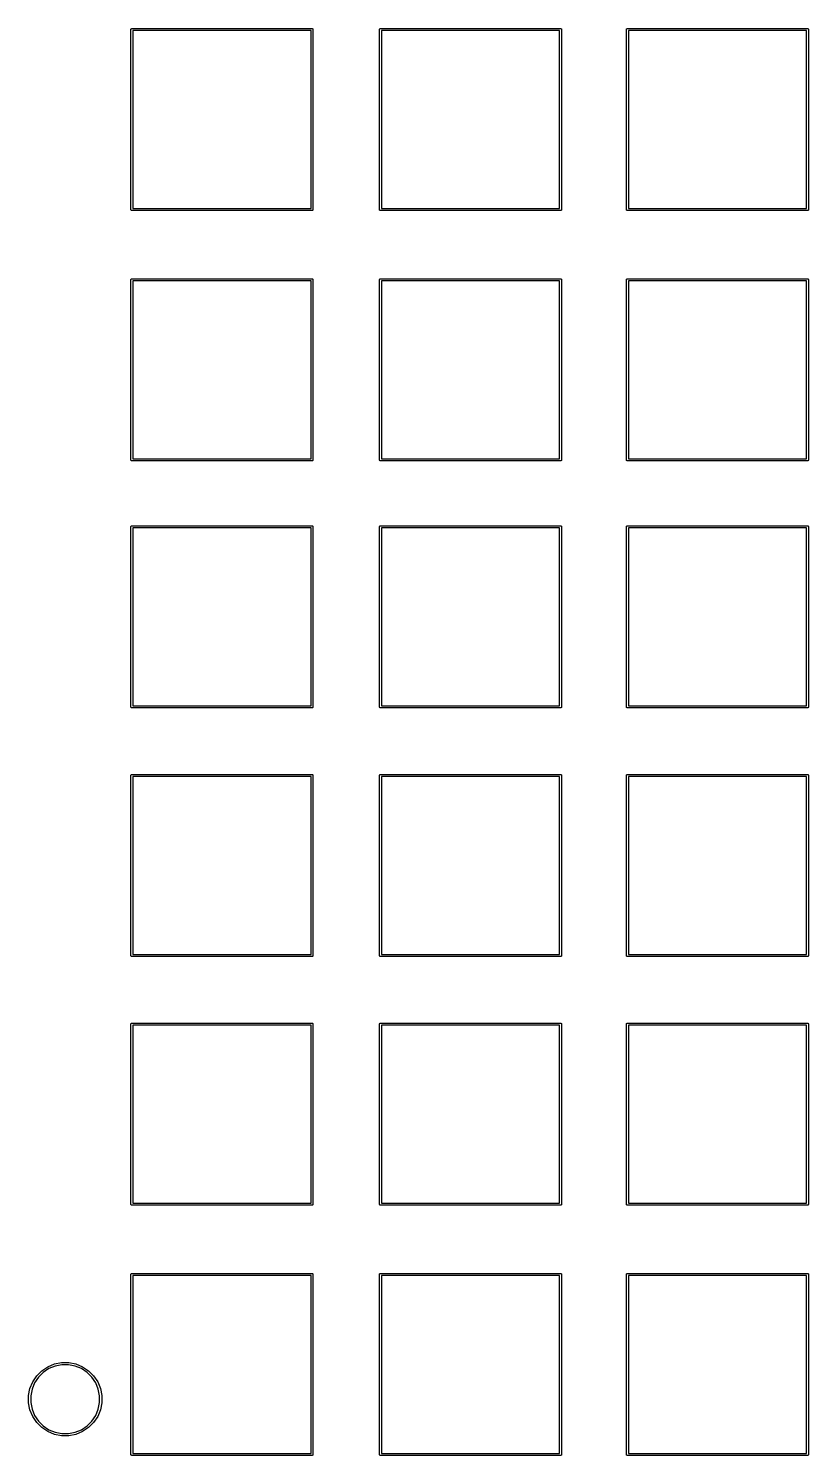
# Model space of a CAD drawing. Extents: x 1.3 to 14.8, y -4.8 to -0.5.
# Drawn here: x 12.454 to 14.808, y -4.765 to -0.46 of the extents above; entities that cross this region are included whole.
import ezdxf

# ---------------------------------------------------------------- set-up
doc = ezdxf.new("R2010")
doc.units = 0
doc.header["$MEASUREMENT"] = 0
doc.layers.add('BLACK', color=7, linetype='CONTINUOUS')

msp = doc.modelspace()

# ---------------------------------------------------------------- linework, layer by layer
at = {"layer": 'BLACK', "linetype": 'CONTINUOUS'}
for p, q in [((12.7634, -0.462768), (12.7636, -0.462211)), ((12.7634, -0.463346), (12.7634, -0.462768)), ((12.7634, -0.463492), (12.7634, -0.463346)), ((12.7634, -1.00651), (12.7634, -0.463492)), ((12.7636, -0.462211), (12.7639, -0.461698)), ((12.7639, -0.461698), (12.7642, -0.461248)), ((12.7642, -0.461248), (12.7647, -0.460879)), ((12.7647, -0.460879), (12.7652, -0.460605)), ((12.7652, -0.460605), (12.7658, -0.460436)), ((12.7658, -0.460436), (12.7662, -0.460394)), ((12.7662, -0.460394), (12.7663, -0.460379)), ((12.7663, -0.460379), (12.7665, -0.460394)), ((12.7665, -0.460394), (13.3095, -0.460394)), ((12.7693, -0.466299), (12.7693, -1.0037)), ((13.3067, -0.466299), (12.7693, -0.466299)), ((13.3067, -1.0037), (13.3067, -0.466299)), ((13.3095, -0.460394), (13.3096, -0.460379)), ((13.3096, -0.460379), (13.3098, -0.460394)), ((13.3098, -0.460394), (13.3102, -0.460436)), ((13.3102, -0.460436), (13.3108, -0.460605)), ((13.3108, -0.460605), (13.3113, -0.460879)), ((13.3113, -0.460879), (13.3117, -0.461248)), ((13.3117, -0.461248), (13.3121, -0.461698)), ((13.3121, -0.461698), (13.3124, -0.462211)), ((13.3124, -0.462211), (13.3126, -0.462768)), ((13.3126, -0.462768), (13.3126, -0.463346)), ((13.3126, -0.463346), (13.3126, -0.463491)), ((13.3126, -0.463491), (13.3126, -1.00651)), ((13.5134, -0.462768), (13.5136, -0.462211)), ((13.5134, -0.463346), (13.5134, -0.462768)), ((13.5134, -0.463492), (13.5134, -0.463346)), ((13.5134, -1.00651), (13.5134, -0.463492)), ((13.5136, -0.462211), (13.5139, -0.461698)), ((13.5139, -0.461698), (13.5142, -0.461248)), ((13.5142, -0.461248), (13.5147, -0.460879)), ((13.5147, -0.460879), (13.5152, -0.460605)), ((13.5152, -0.460605), (13.5158, -0.460436)), ((13.5158, -0.460436), (13.5162, -0.460394)), ((13.5162, -0.460394), (13.5163, -0.460379)), ((13.5163, -0.460379), (13.5165, -0.460394)), ((13.5165, -0.460394), (14.0595, -0.460394)), ((13.5193, -0.466299), (13.5193, -1.0037)), ((14.0567, -0.466299), (13.5193, -0.466299)), ((14.0567, -1.0037), (14.0567, -0.466299)), ((14.0595, -0.460394), (14.0596, -0.460379)), ((14.0596, -0.460379), (14.0598, -0.460394)), ((14.0598, -0.460394), (14.0602, -0.460436)), ((14.0602, -0.460436), (14.0608, -0.460605)), ((14.0608, -0.460605), (14.0613, -0.460879)), ((14.0613, -0.460879), (14.0617, -0.461248)), ((14.0617, -0.461248), (14.0621, -0.461698)), ((14.0621, -0.461698), (14.0624, -0.462211)), ((14.0624, -0.462211), (14.0626, -0.462768)), ((14.0626, -0.462768), (14.0626, -0.463346)), ((14.0626, -0.463346), (14.0626, -0.463491)), ((14.0626, -0.463491), (14.0626, -1.00651)), ((14.2584, -0.462768), (14.2586, -0.462211)), ((14.2584, -0.463346), (14.2584, -0.462768)), ((14.2584, -0.463492), (14.2584, -0.463346)), ((14.2584, -1.00651), (14.2584, -0.463492)), ((14.2586, -0.462211), (14.2589, -0.461698)), ((14.2589, -0.461698), (14.2592, -0.461248)), ((14.2592, -0.461248), (14.2597, -0.460879)), ((14.2597, -0.460879), (14.2602, -0.460605)), ((14.2602, -0.460605), (14.2608, -0.460436)), ((14.2608, -0.460436), (14.2612, -0.460394)), ((14.2612, -0.460394), (14.2613, -0.460379)), ((14.2613, -0.460379), (14.2615, -0.460394)), ((14.2615, -0.460394), (14.8045, -0.460394)), ((14.2643, -0.466299), (14.2643, -1.0037)), ((14.8017, -0.466299), (14.2643, -0.466299)), ((14.8017, -1.0037), (14.8017, -0.466299)), ((14.8045, -0.460394), (14.8046, -0.460379)), ((14.8046, -0.460379), (14.8048, -0.460394)), ((14.8048, -0.460394), (14.8052, -0.460436)), ((14.8052, -0.460436), (14.8058, -0.460605)), ((14.8058, -0.460605), (14.8063, -0.460879)), ((14.8063, -0.460879), (14.8067, -0.461248)), ((14.8067, -0.461248), (14.8071, -0.461698)), ((14.8071, -0.461698), (14.8074, -0.462211)), ((14.8074, -0.462211), (14.8076, -0.462768)), ((14.8076, -0.462768), (14.8076, -0.463346)), ((14.8076, -0.463346), (14.8076, -0.463491)), ((14.8076, -0.463491), (14.8076, -1.00651)), ((12.7634, -1.00665), (12.7634, -1.00651)), ((12.7634, -1.00723), (12.7634, -1.00665)), ((12.7636, -1.00779), (12.7634, -1.00723)), ((12.7639, -1.0083), (12.7636, -1.00779)), ((12.7642, -1.00875), (12.7639, -1.0083)), ((12.7647, -1.00912), (12.7642, -1.00875)), ((12.7652, -1.00939), (12.7647, -1.00912)), ((12.7658, -1.00956), (12.7652, -1.00939)), ((12.7663, -1.00962), (12.7658, -1.00956)), ((12.7665, -1.00961), (12.7663, -1.00962)), ((13.3095, -1.00961), (12.7665, -1.00961)), ((12.7693, -1.0037), (13.3067, -1.0037)), ((13.3096, -1.00962), (13.3095, -1.00961)), ((13.3098, -1.00961), (13.3096, -1.00962)), ((13.3102, -1.00956), (13.3098, -1.00961)), ((13.3108, -1.00939), (13.3102, -1.00956)), ((13.3113, -1.00912), (13.3108, -1.00939)), ((13.3117, -1.00875), (13.3113, -1.00912)), ((13.3121, -1.0083), (13.3117, -1.00875)), ((13.3124, -1.00779), (13.3121, -1.0083)), ((13.3126, -1.00723), (13.3124, -1.00779)), ((13.3126, -1.00651), (13.3126, -1.00665)), ((13.3126, -1.00665), (13.3126, -1.00723)), ((13.5134, -1.00665), (13.5134, -1.00651)), ((13.5134, -1.00723), (13.5134, -1.00665)), ((13.5136, -1.00779), (13.5134, -1.00723)), ((13.5139, -1.0083), (13.5136, -1.00779)), ((13.5142, -1.00875), (13.5139, -1.0083)), ((13.5147, -1.00912), (13.5142, -1.00875)), ((13.5152, -1.00939), (13.5147, -1.00912)), ((13.5158, -1.00956), (13.5152, -1.00939)), ((13.5163, -1.00962), (13.5158, -1.00956)), ((13.5165, -1.00961), (13.5163, -1.00962)), ((14.0595, -1.00961), (13.5165, -1.00961)), ((13.5193, -1.0037), (14.0567, -1.0037)), ((14.0596, -1.00962), (14.0595, -1.00961)), ((14.0598, -1.00961), (14.0596, -1.00962)), ((14.0602, -1.00956), (14.0598, -1.00961)), ((14.0608, -1.00939), (14.0602, -1.00956)), ((14.0613, -1.00912), (14.0608, -1.00939)), ((14.0617, -1.00875), (14.0613, -1.00912)), ((14.0621, -1.0083), (14.0617, -1.00875)), ((14.0624, -1.00779), (14.0621, -1.0083)), ((14.0626, -1.00723), (14.0624, -1.00779)), ((14.0626, -1.00651), (14.0626, -1.00665)), ((14.0626, -1.00665), (14.0626, -1.00723)), ((14.2584, -1.00665), (14.2584, -1.00651)), ((14.2584, -1.00723), (14.2584, -1.00665)), ((14.2586, -1.00779), (14.2584, -1.00723)), ((14.2589, -1.0083), (14.2586, -1.00779)), ((14.2592, -1.00875), (14.2589, -1.0083)), ((14.2597, -1.00912), (14.2592, -1.00875)), ((14.2602, -1.00939), (14.2597, -1.00912)), ((14.2608, -1.00956), (14.2602, -1.00939)), ((14.2613, -1.00962), (14.2608, -1.00956)), ((14.2615, -1.00961), (14.2613, -1.00962)), ((14.8045, -1.00961), (14.2615, -1.00961)), ((14.2643, -1.0037), (14.8017, -1.0037)), ((14.8046, -1.00962), (14.8045, -1.00961)), ((14.8048, -1.00961), (14.8046, -1.00962)), ((14.8052, -1.00956), (14.8048, -1.00961)), ((14.8058, -1.00939), (14.8052, -1.00956)), ((14.8063, -1.00912), (14.8058, -1.00939)), ((14.8067, -1.00875), (14.8063, -1.00912)), ((14.8071, -1.0083), (14.8067, -1.00875)), ((14.8074, -1.00779), (14.8071, -1.0083)), ((14.8076, -1.00723), (14.8074, -1.00779)), ((14.8076, -1.00651), (14.8076, -1.00665)), ((14.8076, -1.00665), (14.8076, -1.00723)), ((12.7634, -1.21777), (12.7636, -1.21721)), ((12.7634, -1.21835), (12.7634, -1.21777)), ((12.7634, -1.21849), (12.7634, -1.21835)), ((12.7634, -1.76151), (12.7634, -1.21849)), ((12.7636, -1.21721), (12.7639, -1.2167)), ((12.7639, -1.2167), (12.7642, -1.21625)), ((12.7642, -1.21625), (12.7647, -1.21588)), ((12.7647, -1.21588), (12.7652, -1.21561)), ((12.7652, -1.21561), (12.7658, -1.21544)), ((12.7658, -1.21544), (12.7662, -1.21539)), ((12.7662, -1.21539), (12.7663, -1.21538)), ((12.7663, -1.21538), (12.7665, -1.21539)), ((12.7665, -1.21539), (13.3095, -1.21539)), ((12.7693, -1.2213), (12.7693, -1.7587)), ((13.3067, -1.2213), (12.7693, -1.2213)), ((13.3067, -1.7587), (13.3067, -1.2213)), ((13.3095, -1.21539), (13.3096, -1.21538)), ((13.3096, -1.21538), (13.3098, -1.21539)), ((13.3098, -1.21539), (13.3102, -1.21544)), ((13.3102, -1.21544), (13.3108, -1.21561)), ((13.3108, -1.21561), (13.3113, -1.21588)), ((13.3113, -1.21588), (13.3117, -1.21625)), ((13.3117, -1.21625), (13.3121, -1.2167)), ((13.3121, -1.2167), (13.3124, -1.21721)), ((13.3124, -1.21721), (13.3126, -1.21777)), ((13.3126, -1.21777), (13.3126, -1.21835)), ((13.3126, -1.21835), (13.3126, -1.21849)), ((13.3126, -1.21849), (13.3126, -1.76151)), ((13.5134, -1.21777), (13.5136, -1.21721)), ((13.5134, -1.21835), (13.5134, -1.21777)), ((13.5134, -1.21849), (13.5134, -1.21835)), ((13.5134, -1.76151), (13.5134, -1.21849)), ((13.5136, -1.21721), (13.5139, -1.2167)), ((13.5139, -1.2167), (13.5142, -1.21625)), ((13.5142, -1.21625), (13.5147, -1.21588)), ((13.5147, -1.21588), (13.5152, -1.21561)), ((13.5152, -1.21561), (13.5158, -1.21544)), ((13.5158, -1.21544), (13.5162, -1.21539)), ((13.5162, -1.21539), (13.5163, -1.21538)), ((13.5163, -1.21538), (13.5165, -1.21539)), ((13.5165, -1.21539), (14.0595, -1.21539)), ((13.5193, -1.2213), (13.5193, -1.7587)), ((14.0567, -1.2213), (13.5193, -1.2213)), ((14.0567, -1.7587), (14.0567, -1.2213)), ((14.0595, -1.21539), (14.0596, -1.21538)), ((14.0596, -1.21538), (14.0598, -1.21539)), ((14.0598, -1.21539), (14.0602, -1.21544)), ((14.0602, -1.21544), (14.0608, -1.21561)), ((14.0608, -1.21561), (14.0613, -1.21588)), ((14.0613, -1.21588), (14.0617, -1.21625)), ((14.0617, -1.21625), (14.0621, -1.2167)), ((14.0621, -1.2167), (14.0624, -1.21721)), ((14.0624, -1.21721), (14.0626, -1.21777)), ((14.0626, -1.21777), (14.0626, -1.21835)), ((14.0626, -1.21835), (14.0626, -1.21849)), ((14.0626, -1.21849), (14.0626, -1.76151)), ((14.2584, -1.21777), (14.2586, -1.21721)), ((14.2584, -1.21835), (14.2584, -1.21777)), ((14.2584, -1.21849), (14.2584, -1.21835)), ((14.2584, -1.76151), (14.2584, -1.21849)), ((14.2586, -1.21721), (14.2589, -1.2167)), ((14.2589, -1.2167), (14.2592, -1.21625)), ((14.2592, -1.21625), (14.2597, -1.21588)), ((14.2597, -1.21588), (14.2602, -1.21561)), ((14.2602, -1.21561), (14.2608, -1.21544)), ((14.2608, -1.21544), (14.2612, -1.21539)), ((14.2612, -1.21539), (14.2613, -1.21538)), ((14.2613, -1.21538), (14.2615, -1.21539)), ((14.2615, -1.21539), (14.8045, -1.21539)), ((14.2643, -1.2213), (14.2643, -1.7587)), ((14.8017, -1.2213), (14.2643, -1.2213)), ((14.8017, -1.7587), (14.8017, -1.2213)), ((14.8045, -1.21539), (14.8046, -1.21538)), ((14.8046, -1.21538), (14.8048, -1.21539)), ((14.8048, -1.21539), (14.8052, -1.21544)), ((14.8052, -1.21544), (14.8058, -1.21561)), ((14.8058, -1.21561), (14.8063, -1.21588)), ((14.8063, -1.21588), (14.8067, -1.21625)), ((14.8067, -1.21625), (14.8071, -1.2167)), ((14.8071, -1.2167), (14.8074, -1.21721)), ((14.8074, -1.21721), (14.8076, -1.21777)), ((14.8076, -1.21777), (14.8076, -1.21835)), ((14.8076, -1.21835), (14.8076, -1.21849)), ((14.8076, -1.21849), (14.8076, -1.76151)), ((12.7634, -1.76165), (12.7634, -1.76151)), ((12.7634, -1.76223), (12.7634, -1.76165)), ((12.7636, -1.76279), (12.7634, -1.76223)), ((12.7639, -1.7633), (12.7636, -1.76279)), ((12.7642, -1.76375), (12.7639, -1.7633)), ((12.7647, -1.76412), (12.7642, -1.76375)), ((12.7652, -1.76439), (12.7647, -1.76412)), ((12.7658, -1.76456), (12.7652, -1.76439)), ((12.7663, -1.76462), (12.7658, -1.76456)), ((12.7665, -1.76461), (12.7663, -1.76462)), ((13.3095, -1.76461), (12.7665, -1.76461)), ((12.7693, -1.7587), (13.3067, -1.7587)), ((13.3096, -1.76462), (13.3095, -1.76461)), ((13.3098, -1.76461), (13.3096, -1.76462)), ((13.3102, -1.76456), (13.3098, -1.76461)), ((13.3108, -1.76439), (13.3102, -1.76456)), ((13.3113, -1.76412), (13.3108, -1.76439)), ((13.3117, -1.76375), (13.3113, -1.76412)), ((13.3121, -1.7633), (13.3117, -1.76375)), ((13.3124, -1.76279), (13.3121, -1.7633)), ((13.3126, -1.76223), (13.3124, -1.76279)), ((13.3126, -1.76151), (13.3126, -1.76165)), ((13.3126, -1.76165), (13.3126, -1.76223)), ((13.5134, -1.76165), (13.5134, -1.76151)), ((13.5134, -1.76223), (13.5134, -1.76165)), ((13.5136, -1.76279), (13.5134, -1.76223)), ((13.5139, -1.7633), (13.5136, -1.76279)), ((13.5142, -1.76375), (13.5139, -1.7633)), ((13.5147, -1.76412), (13.5142, -1.76375)), ((13.5152, -1.76439), (13.5147, -1.76412)), ((13.5158, -1.76456), (13.5152, -1.76439)), ((13.5163, -1.76462), (13.5158, -1.76456)), ((13.5165, -1.76461), (13.5163, -1.76462)), ((14.0595, -1.76461), (13.5165, -1.76461)), ((13.5193, -1.7587), (14.0567, -1.7587)), ((14.0596, -1.76462), (14.0595, -1.76461)), ((14.0598, -1.76461), (14.0596, -1.76462)), ((14.0602, -1.76456), (14.0598, -1.76461)), ((14.0608, -1.76439), (14.0602, -1.76456)), ((14.0613, -1.76412), (14.0608, -1.76439)), ((14.0617, -1.76375), (14.0613, -1.76412)), ((14.0621, -1.7633), (14.0617, -1.76375)), ((14.0624, -1.76279), (14.0621, -1.7633)), ((14.0626, -1.76223), (14.0624, -1.76279)), ((14.0626, -1.76151), (14.0626, -1.76165)), ((14.0626, -1.76165), (14.0626, -1.76223)), ((14.2584, -1.76165), (14.2584, -1.76151)), ((14.2584, -1.76223), (14.2584, -1.76165)), ((14.2586, -1.76279), (14.2584, -1.76223)), ((14.2589, -1.7633), (14.2586, -1.76279)), ((14.2592, -1.76375), (14.2589, -1.7633)), ((14.2597, -1.76412), (14.2592, -1.76375)), ((14.2602, -1.76439), (14.2597, -1.76412)), ((14.2608, -1.76456), (14.2602, -1.76439)), ((14.2613, -1.76462), (14.2608, -1.76456)), ((14.2615, -1.76461), (14.2613, -1.76462)), ((14.8045, -1.76461), (14.2615, -1.76461)), ((14.2643, -1.7587), (14.8017, -1.7587)), ((14.8046, -1.76462), (14.8045, -1.76461)), ((14.8048, -1.76461), (14.8046, -1.76462)), ((14.8052, -1.76456), (14.8048, -1.76461)), ((14.8058, -1.76439), (14.8052, -1.76456)), ((14.8063, -1.76412), (14.8058, -1.76439)), ((14.8067, -1.76375), (14.8063, -1.76412)), ((14.8071, -1.7633), (14.8067, -1.76375)), ((14.8074, -1.76279), (14.8071, -1.7633)), ((14.8076, -1.76223), (14.8074, -1.76279)), ((14.8076, -1.76151), (14.8076, -1.76165)), ((14.8076, -1.76165), (14.8076, -1.76223)), ((12.7634, -1.96277), (12.7636, -1.96221)), ((12.7634, -1.96335), (12.7634, -1.96277)), ((12.7634, -1.96349), (12.7634, -1.96335)), ((12.7634, -2.50651), (12.7634, -1.96349)), ((12.7636, -1.96221), (12.7639, -1.9617)), ((12.7639, -1.9617), (12.7642, -1.96125)), ((12.7642, -1.96125), (12.7647, -1.96088)), ((12.7647, -1.96088), (12.7652, -1.96061)), ((12.7652, -1.96061), (12.7658, -1.96044)), ((12.7658, -1.96044), (12.7662, -1.96039)), ((12.7662, -1.96039), (12.7663, -1.96038)), ((12.7663, -1.96038), (12.7665, -1.96039)), ((12.7665, -1.96039), (13.3095, -1.96039)), ((12.7693, -1.9663), (12.7693, -2.5037)), ((13.3067, -1.9663), (12.7693, -1.9663)), ((13.3067, -2.5037), (13.3067, -1.9663)), ((13.3095, -1.96039), (13.3096, -1.96038)), ((13.3096, -1.96038), (13.3098, -1.96039)), ((13.3098, -1.96039), (13.3102, -1.96044)), ((13.3102, -1.96044), (13.3108, -1.96061)), ((13.3108, -1.96061), (13.3113, -1.96088)), ((13.3113, -1.96088), (13.3117, -1.96125)), ((13.3117, -1.96125), (13.3121, -1.9617)), ((13.3121, -1.9617), (13.3124, -1.96221)), ((13.3124, -1.96221), (13.3126, -1.96277)), ((13.3126, -1.96277), (13.3126, -1.96335)), ((13.3126, -1.96335), (13.3126, -1.96349)), ((13.3126, -1.96349), (13.3126, -2.50651)), ((13.5134, -1.96277), (13.5136, -1.96221)), ((13.5134, -1.96335), (13.5134, -1.96277)), ((13.5134, -1.96349), (13.5134, -1.96335)), ((13.5134, -2.50651), (13.5134, -1.96349)), ((13.5136, -1.96221), (13.5139, -1.9617)), ((13.5139, -1.9617), (13.5142, -1.96125)), ((13.5142, -1.96125), (13.5147, -1.96088)), ((13.5147, -1.96088), (13.5152, -1.96061)), ((13.5152, -1.96061), (13.5158, -1.96044)), ((13.5158, -1.96044), (13.5162, -1.96039)), ((13.5162, -1.96039), (13.5163, -1.96038)), ((13.5163, -1.96038), (13.5165, -1.96039)), ((13.5165, -1.96039), (14.0595, -1.96039)), ((13.5193, -1.9663), (13.5193, -2.5037)), ((14.0567, -1.9663), (13.5193, -1.9663)), ((14.0567, -2.5037), (14.0567, -1.9663)), ((14.0595, -1.96039), (14.0596, -1.96038)), ((14.0596, -1.96038), (14.0598, -1.96039)), ((14.0598, -1.96039), (14.0602, -1.96044)), ((14.0602, -1.96044), (14.0608, -1.96061)), ((14.0608, -1.96061), (14.0613, -1.96088)), ((14.0613, -1.96088), (14.0617, -1.96125)), ((14.0617, -1.96125), (14.0621, -1.9617)), ((14.0621, -1.9617), (14.0624, -1.96221)), ((14.0624, -1.96221), (14.0626, -1.96277)), ((14.0626, -1.96277), (14.0626, -1.96335)), ((14.0626, -1.96335), (14.0626, -1.96349)), ((14.0626, -1.96349), (14.0626, -2.50651)), ((14.2584, -1.96277), (14.2586, -1.96221)), ((14.2584, -1.96335), (14.2584, -1.96277)), ((14.2584, -1.96349), (14.2584, -1.96335)), ((14.2584, -2.50651), (14.2584, -1.96349)), ((14.2586, -1.96221), (14.2589, -1.9617)), ((14.2589, -1.9617), (14.2592, -1.96125)), ((14.2592, -1.96125), (14.2597, -1.96088)), ((14.2597, -1.96088), (14.2602, -1.96061)), ((14.2602, -1.96061), (14.2608, -1.96044)), ((14.2608, -1.96044), (14.2612, -1.96039)), ((14.2612, -1.96039), (14.2613, -1.96038)), ((14.2613, -1.96038), (14.2615, -1.96039)), ((14.2615, -1.96039), (14.8045, -1.96039)), ((14.2643, -1.9663), (14.2643, -2.5037)), ((14.8017, -1.9663), (14.2643, -1.9663)), ((14.8017, -2.5037), (14.8017, -1.9663)), ((14.8045, -1.96039), (14.8046, -1.96038)), ((14.8046, -1.96038), (14.8048, -1.96039)), ((14.8048, -1.96039), (14.8052, -1.96044)), ((14.8052, -1.96044), (14.8058, -1.96061)), ((14.8058, -1.96061), (14.8063, -1.96088)), ((14.8063, -1.96088), (14.8067, -1.96125)), ((14.8067, -1.96125), (14.8071, -1.9617)), ((14.8071, -1.9617), (14.8074, -1.96221)), ((14.8074, -1.96221), (14.8076, -1.96277)), ((14.8076, -1.96277), (14.8076, -1.96335)), ((14.8076, -1.96335), (14.8076, -1.96349)), ((14.8076, -1.96349), (14.8076, -2.50651)), ((12.7634, -2.50665), (12.7634, -2.50651)), ((12.7634, -2.50723), (12.7634, -2.50665)), ((12.7636, -2.50779), (12.7634, -2.50723)), ((12.7639, -2.5083), (12.7636, -2.50779)), ((12.7642, -2.50875), (12.7639, -2.5083)), ((12.7647, -2.50912), (12.7642, -2.50875)), ((12.7652, -2.50939), (12.7647, -2.50912)), ((12.7658, -2.50956), (12.7652, -2.50939)), ((12.7663, -2.50962), (12.7658, -2.50956)), ((12.7665, -2.50961), (12.7663, -2.50962)), ((13.3095, -2.50961), (12.7665, -2.50961)), ((12.7693, -2.5037), (13.3067, -2.5037)), ((13.3096, -2.50962), (13.3095, -2.50961)), ((13.3098, -2.50961), (13.3096, -2.50962)), ((13.3102, -2.50956), (13.3098, -2.50961)), ((13.3108, -2.50939), (13.3102, -2.50956)), ((13.3113, -2.50912), (13.3108, -2.50939)), ((13.3117, -2.50875), (13.3113, -2.50912)), ((13.3121, -2.5083), (13.3117, -2.50875)), ((13.3124, -2.50779), (13.3121, -2.5083)), ((13.3126, -2.50723), (13.3124, -2.50779)), ((13.3126, -2.50651), (13.3126, -2.50665)), ((13.3126, -2.50665), (13.3126, -2.50723)), ((13.5134, -2.50665), (13.5134, -2.50651)), ((13.5134, -2.50723), (13.5134, -2.50665)), ((13.5136, -2.50779), (13.5134, -2.50723)), ((13.5139, -2.5083), (13.5136, -2.50779)), ((13.5142, -2.50875), (13.5139, -2.5083)), ((13.5147, -2.50912), (13.5142, -2.50875)), ((13.5152, -2.50939), (13.5147, -2.50912)), ((13.5158, -2.50956), (13.5152, -2.50939)), ((13.5163, -2.50962), (13.5158, -2.50956)), ((13.5165, -2.50961), (13.5163, -2.50962)), ((14.0595, -2.50961), (13.5165, -2.50961)), ((13.5193, -2.5037), (14.0567, -2.5037)), ((14.0596, -2.50962), (14.0595, -2.50961)), ((14.0598, -2.50961), (14.0596, -2.50962)), ((14.0602, -2.50956), (14.0598, -2.50961)), ((14.0608, -2.50939), (14.0602, -2.50956)), ((14.0613, -2.50912), (14.0608, -2.50939)), ((14.0617, -2.50875), (14.0613, -2.50912)), ((14.0621, -2.5083), (14.0617, -2.50875)), ((14.0624, -2.50779), (14.0621, -2.5083)), ((14.0626, -2.50723), (14.0624, -2.50779)), ((14.0626, -2.50651), (14.0626, -2.50665)), ((14.0626, -2.50665), (14.0626, -2.50723)), ((14.2584, -2.50665), (14.2584, -2.50651)), ((14.2584, -2.50723), (14.2584, -2.50665)), ((14.2586, -2.50779), (14.2584, -2.50723)), ((14.2589, -2.5083), (14.2586, -2.50779)), ((14.2592, -2.50875), (14.2589, -2.5083)), ((14.2597, -2.50912), (14.2592, -2.50875)), ((14.2602, -2.50939), (14.2597, -2.50912)), ((14.2608, -2.50956), (14.2602, -2.50939)), ((14.2613, -2.50962), (14.2608, -2.50956)), ((14.2615, -2.50961), (14.2613, -2.50962)), ((14.8045, -2.50961), (14.2615, -2.50961)), ((14.2643, -2.5037), (14.8017, -2.5037)), ((14.8046, -2.50962), (14.8045, -2.50961)), ((14.8048, -2.50961), (14.8046, -2.50962)), ((14.8052, -2.50956), (14.8048, -2.50961)), ((14.8058, -2.50939), (14.8052, -2.50956)), ((14.8063, -2.50912), (14.8058, -2.50939)), ((14.8067, -2.50875), (14.8063, -2.50912)), ((14.8071, -2.5083), (14.8067, -2.50875)), ((14.8074, -2.50779), (14.8071, -2.5083)), ((14.8076, -2.50723), (14.8074, -2.50779)), ((14.8076, -2.50651), (14.8076, -2.50665)), ((14.8076, -2.50665), (14.8076, -2.50723)), ((12.7639, -2.7117), (12.7642, -2.71125)), ((12.7642, -2.71125), (12.7647, -2.71088)), ((12.7647, -2.71088), (12.7652, -2.71061)), ((12.7652, -2.71061), (12.7658, -2.71044)), ((12.7658, -2.71044), (12.7662, -2.71039)), ((12.7662, -2.71039), (12.7663, -2.71038)), ((12.7663, -2.71038), (12.7665, -2.71039)), ((12.7665, -2.71039), (13.3095, -2.71039)), ((13.3095, -2.71039), (13.3096, -2.71038)), ((13.3096, -2.71038), (13.3098, -2.71039)), ((13.3098, -2.71039), (13.3102, -2.71044)), ((13.3102, -2.71044), (13.3108, -2.71061)), ((13.3108, -2.71061), (13.3113, -2.71088)), ((13.3113, -2.71088), (13.3117, -2.71125)), ((13.3117, -2.71125), (13.3121, -2.7117)), ((13.5139, -2.7117), (13.5142, -2.71125)), ((13.5142, -2.71125), (13.5147, -2.71088)), ((13.5147, -2.71088), (13.5152, -2.71061)), ((13.5152, -2.71061), (13.5158, -2.71044)), ((13.5158, -2.71044), (13.5162, -2.71039)), ((13.5162, -2.71039), (13.5163, -2.71038)), ((13.5163, -2.71038), (13.5165, -2.71039)), ((13.5165, -2.71039), (14.0595, -2.71039)), ((14.0595, -2.71039), (14.0596, -2.71038)), ((14.0596, -2.71038), (14.0598, -2.71039)), ((14.0598, -2.71039), (14.0602, -2.71044)), ((14.0602, -2.71044), (14.0608, -2.71061)), ((14.0608, -2.71061), (14.0613, -2.71088)), ((14.0613, -2.71088), (14.0617, -2.71125)), ((14.0617, -2.71125), (14.0621, -2.7117)), ((14.2589, -2.7117), (14.2592, -2.71125)), ((14.2592, -2.71125), (14.2597, -2.71088)), ((14.2597, -2.71088), (14.2602, -2.71061)), ((14.2602, -2.71061), (14.2608, -2.71044)), ((14.2608, -2.71044), (14.2612, -2.71039)), ((14.2612, -2.71039), (14.2613, -2.71038)), ((14.2613, -2.71038), (14.2615, -2.71039)), ((14.2615, -2.71039), (14.8045, -2.71039)), ((14.8045, -2.71039), (14.8046, -2.71038)), ((14.8046, -2.71038), (14.8048, -2.71039)), ((14.8048, -2.71039), (14.8052, -2.71044)), ((14.8052, -2.71044), (14.8058, -2.71061)), ((14.8058, -2.71061), (14.8063, -2.71088)), ((14.8063, -2.71088), (14.8067, -2.71125)), ((14.8067, -2.71125), (14.8071, -2.7117)), ((12.7634, -2.71277), (12.7636, -2.71221)), ((12.7634, -2.71335), (12.7634, -2.71277)), ((12.7634, -2.71349), (12.7634, -2.71335)), ((12.7634, -3.25651), (12.7634, -2.71349)), ((12.7636, -2.71221), (12.7639, -2.7117)), ((12.7693, -2.7163), (12.7693, -3.2537)), ((13.3067, -2.7163), (12.7693, -2.7163)), ((13.3067, -3.2537), (13.3067, -2.7163)), ((13.3121, -2.7117), (13.3124, -2.71221)), ((13.3124, -2.71221), (13.3126, -2.71277)), ((13.3126, -2.71277), (13.3126, -2.71335)), ((13.3126, -2.71335), (13.3126, -2.71349)), ((13.3126, -2.71349), (13.3126, -3.25651)), ((13.5134, -2.71277), (13.5136, -2.71221)), ((13.5134, -2.71335), (13.5134, -2.71277)), ((13.5134, -2.71349), (13.5134, -2.71335)), ((13.5134, -3.25651), (13.5134, -2.71349)), ((13.5136, -2.71221), (13.5139, -2.7117)), ((13.5193, -2.7163), (13.5193, -3.2537)), ((14.0567, -2.7163), (13.5193, -2.7163)), ((14.0567, -3.2537), (14.0567, -2.7163)), ((14.0621, -2.7117), (14.0624, -2.71221)), ((14.0624, -2.71221), (14.0626, -2.71277)), ((14.0626, -2.71277), (14.0626, -2.71335)), ((14.0626, -2.71335), (14.0626, -2.71349)), ((14.0626, -2.71349), (14.0626, -3.25651)), ((14.2584, -2.71277), (14.2586, -2.71221)), ((14.2584, -2.71335), (14.2584, -2.71277)), ((14.2584, -2.71349), (14.2584, -2.71335)), ((14.2584, -3.25651), (14.2584, -2.71349)), ((14.2586, -2.71221), (14.2589, -2.7117)), ((14.2643, -2.7163), (14.2643, -3.2537)), ((14.8017, -2.7163), (14.2643, -2.7163)), ((14.8017, -3.2537), (14.8017, -2.7163)), ((14.8071, -2.7117), (14.8074, -2.71221)), ((14.8074, -2.71221), (14.8076, -2.71277)), ((14.8076, -2.71277), (14.8076, -2.71335)), ((14.8076, -2.71335), (14.8076, -2.71349)), ((14.8076, -2.71349), (14.8076, -3.25651)), ((12.7634, -3.25665), (12.7634, -3.25651)), ((12.7634, -3.25723), (12.7634, -3.25665)), ((12.7636, -3.25779), (12.7634, -3.25723)), ((12.7639, -3.2583), (12.7636, -3.25779)), ((12.7642, -3.25875), (12.7639, -3.2583)), ((12.7647, -3.25912), (12.7642, -3.25875)), ((12.7652, -3.25939), (12.7647, -3.25912)), ((12.7658, -3.25956), (12.7652, -3.25939)), ((12.7663, -3.25962), (12.7658, -3.25956)), ((12.7665, -3.25961), (12.7663, -3.25962)), ((13.3095, -3.25961), (12.7665, -3.25961)), ((12.7693, -3.2537), (13.3067, -3.2537)), ((13.3096, -3.25962), (13.3095, -3.25961)), ((13.3098, -3.25961), (13.3096, -3.25962)), ((13.3102, -3.25956), (13.3098, -3.25961)), ((13.3108, -3.25939), (13.3102, -3.25956)), ((13.3113, -3.25912), (13.3108, -3.25939)), ((13.3117, -3.25875), (13.3113, -3.25912)), ((13.3121, -3.2583), (13.3117, -3.25875)), ((13.3124, -3.25779), (13.3121, -3.2583)), ((13.3126, -3.25723), (13.3124, -3.25779)), ((13.3126, -3.25651), (13.3126, -3.25665)), ((13.3126, -3.25665), (13.3126, -3.25723)), ((13.5134, -3.25665), (13.5134, -3.25651)), ((13.5134, -3.25723), (13.5134, -3.25665)), ((13.5136, -3.25779), (13.5134, -3.25723)), ((13.5139, -3.2583), (13.5136, -3.25779)), ((13.5142, -3.25875), (13.5139, -3.2583)), ((13.5147, -3.25912), (13.5142, -3.25875)), ((13.5152, -3.25939), (13.5147, -3.25912)), ((13.5158, -3.25956), (13.5152, -3.25939)), ((13.5163, -3.25962), (13.5158, -3.25956)), ((13.5165, -3.25961), (13.5163, -3.25962)), ((14.0595, -3.25961), (13.5165, -3.25961)), ((13.5193, -3.2537), (14.0567, -3.2537)), ((14.0596, -3.25962), (14.0595, -3.25961)), ((14.0598, -3.25961), (14.0596, -3.25962)), ((14.0602, -3.25956), (14.0598, -3.25961)), ((14.0608, -3.25939), (14.0602, -3.25956)), ((14.0613, -3.25912), (14.0608, -3.25939)), ((14.0617, -3.25875), (14.0613, -3.25912)), ((14.0621, -3.2583), (14.0617, -3.25875)), ((14.0624, -3.25779), (14.0621, -3.2583)), ((14.0626, -3.25723), (14.0624, -3.25779)), ((14.0626, -3.25651), (14.0626, -3.25665)), ((14.0626, -3.25665), (14.0626, -3.25723)), ((14.2584, -3.25665), (14.2584, -3.25651)), ((14.2584, -3.25723), (14.2584, -3.25665)), ((14.2586, -3.25779), (14.2584, -3.25723)), ((14.2589, -3.2583), (14.2586, -3.25779)), ((14.2592, -3.25875), (14.2589, -3.2583)), ((14.2597, -3.25912), (14.2592, -3.25875)), ((14.2602, -3.25939), (14.2597, -3.25912)), ((14.2608, -3.25956), (14.2602, -3.25939)), ((14.2613, -3.25962), (14.2608, -3.25956)), ((14.2615, -3.25961), (14.2613, -3.25962)), ((14.8045, -3.25961), (14.2615, -3.25961)), ((14.2643, -3.2537), (14.8017, -3.2537)), ((14.8046, -3.25962), (14.8045, -3.25961)), ((14.8048, -3.25961), (14.8046, -3.25962)), ((14.8052, -3.25956), (14.8048, -3.25961)), ((14.8058, -3.25939), (14.8052, -3.25956)), ((14.8063, -3.25912), (14.8058, -3.25939)), ((14.8067, -3.25875), (14.8063, -3.25912)), ((14.8071, -3.2583), (14.8067, -3.25875)), ((14.8074, -3.25779), (14.8071, -3.2583)), ((14.8076, -3.25723), (14.8074, -3.25779)), ((14.8076, -3.25651), (14.8076, -3.25665)), ((14.8076, -3.25665), (14.8076, -3.25723)), ((12.7634, -3.46277), (12.7636, -3.46221)), ((12.7634, -3.46335), (12.7634, -3.46277)), ((12.7634, -3.46349), (12.7634, -3.46335)), ((12.7634, -4.00651), (12.7634, -3.46349)), ((12.7636, -3.46221), (12.7639, -3.4617)), ((12.7639, -3.4617), (12.7642, -3.46125)), ((12.7642, -3.46125), (12.7647, -3.46088)), ((12.7647, -3.46088), (12.7652, -3.46061)), ((12.7652, -3.46061), (12.7658, -3.46044)), ((12.7658, -3.46044), (12.7662, -3.46039)), ((12.7662, -3.46039), (12.7663, -3.46038)), ((12.7663, -3.46038), (12.7665, -3.46039)), ((12.7665, -3.46039), (13.3095, -3.46039)), ((12.7693, -3.4663), (12.7693, -4.0037)), ((13.3067, -3.4663), (12.7693, -3.4663)), ((13.3067, -4.0037), (13.3067, -3.4663)), ((13.3095, -3.46039), (13.3096, -3.46038)), ((13.3096, -3.46038), (13.3098, -3.46039)), ((13.3098, -3.46039), (13.3102, -3.46044)), ((13.3102, -3.46044), (13.3108, -3.46061)), ((13.3108, -3.46061), (13.3113, -3.46088)), ((13.3113, -3.46088), (13.3117, -3.46125)), ((13.3117, -3.46125), (13.3121, -3.4617)), ((13.3121, -3.4617), (13.3124, -3.46221)), ((13.3124, -3.46221), (13.3126, -3.46277)), ((13.3126, -3.46277), (13.3126, -3.46335)), ((13.3126, -3.46335), (13.3126, -3.46349)), ((13.3126, -3.46349), (13.3126, -4.00651)), ((13.5134, -3.46277), (13.5136, -3.46221)), ((13.5134, -3.46335), (13.5134, -3.46277)), ((13.5134, -3.46349), (13.5134, -3.46335)), ((13.5134, -4.00651), (13.5134, -3.46349)), ((13.5136, -3.46221), (13.5139, -3.4617)), ((13.5139, -3.4617), (13.5142, -3.46125)), ((13.5142, -3.46125), (13.5147, -3.46088)), ((13.5147, -3.46088), (13.5152, -3.46061)), ((13.5152, -3.46061), (13.5158, -3.46044)), ((13.5158, -3.46044), (13.5162, -3.46039)), ((13.5162, -3.46039), (13.5163, -3.46038)), ((13.5163, -3.46038), (13.5165, -3.46039)), ((13.5165, -3.46039), (14.0595, -3.46039)), ((13.5193, -3.4663), (13.5193, -4.0037)), ((14.0567, -3.4663), (13.5193, -3.4663)), ((14.0567, -4.0037), (14.0567, -3.4663)), ((14.0595, -3.46039), (14.0596, -3.46038)), ((14.0596, -3.46038), (14.0598, -3.46039)), ((14.0598, -3.46039), (14.0602, -3.46044)), ((14.0602, -3.46044), (14.0608, -3.46061)), ((14.0608, -3.46061), (14.0613, -3.46088)), ((14.0613, -3.46088), (14.0617, -3.46125)), ((14.0617, -3.46125), (14.0621, -3.4617)), ((14.0621, -3.4617), (14.0624, -3.46221)), ((14.0624, -3.46221), (14.0626, -3.46277)), ((14.0626, -3.46277), (14.0626, -3.46335)), ((14.0626, -3.46335), (14.0626, -3.46349)), ((14.0626, -3.46349), (14.0626, -4.00651)), ((14.2584, -3.46277), (14.2586, -3.46221)), ((14.2584, -3.46335), (14.2584, -3.46277)), ((14.2584, -3.46349), (14.2584, -3.46335)), ((14.2584, -4.00651), (14.2584, -3.46349)), ((14.2586, -3.46221), (14.2589, -3.4617)), ((14.2589, -3.4617), (14.2592, -3.46125)), ((14.2592, -3.46125), (14.2597, -3.46088)), ((14.2597, -3.46088), (14.2602, -3.46061)), ((14.2602, -3.46061), (14.2608, -3.46044)), ((14.2608, -3.46044), (14.2612, -3.46039)), ((14.2612, -3.46039), (14.2613, -3.46038)), ((14.2613, -3.46038), (14.2615, -3.46039)), ((14.2615, -3.46039), (14.8045, -3.46039)), ((14.2643, -3.4663), (14.2643, -4.0037)), ((14.8017, -3.4663), (14.2643, -3.4663)), ((14.8017, -4.0037), (14.8017, -3.4663)), ((14.8045, -3.46039), (14.8046, -3.46038)), ((14.8046, -3.46038), (14.8048, -3.46039)), ((14.8048, -3.46039), (14.8052, -3.46044)), ((14.8052, -3.46044), (14.8058, -3.46061)), ((14.8058, -3.46061), (14.8063, -3.46088)), ((14.8063, -3.46088), (14.8067, -3.46125)), ((14.8067, -3.46125), (14.8071, -3.4617)), ((14.8071, -3.4617), (14.8074, -3.46221)), ((14.8074, -3.46221), (14.8076, -3.46277)), ((14.8076, -3.46277), (14.8076, -3.46335)), ((14.8076, -3.46335), (14.8076, -3.46349)), ((14.8076, -3.46349), (14.8076, -4.00651)), ((12.7634, -4.00665), (12.7634, -4.00651)), ((12.7634, -4.00723), (12.7634, -4.00665)), ((12.7636, -4.00779), (12.7634, -4.00723)), ((12.7639, -4.0083), (12.7636, -4.00779)), ((12.7642, -4.00875), (12.7639, -4.0083)), ((12.7647, -4.00912), (12.7642, -4.00875)), ((12.7652, -4.00939), (12.7647, -4.00912)), ((12.7658, -4.00956), (12.7652, -4.00939)), ((12.7663, -4.00962), (12.7658, -4.00956)), ((12.7665, -4.00961), (12.7663, -4.00962)), ((13.3095, -4.00961), (12.7665, -4.00961)), ((12.7693, -4.0037), (13.3067, -4.0037)), ((13.3096, -4.00962), (13.3095, -4.00961)), ((13.3098, -4.00961), (13.3096, -4.00962)), ((13.3102, -4.00956), (13.3098, -4.00961)), ((13.3108, -4.00939), (13.3102, -4.00956)), ((13.3113, -4.00912), (13.3108, -4.00939)), ((13.3117, -4.00875), (13.3113, -4.00912)), ((13.3121, -4.0083), (13.3117, -4.00875)), ((13.3124, -4.00779), (13.3121, -4.0083)), ((13.3126, -4.00723), (13.3124, -4.00779)), ((13.3126, -4.00651), (13.3126, -4.00665)), ((13.3126, -4.00665), (13.3126, -4.00723)), ((13.5134, -4.00665), (13.5134, -4.00651)), ((13.5134, -4.00723), (13.5134, -4.00665)), ((13.5136, -4.00779), (13.5134, -4.00723)), ((13.5139, -4.0083), (13.5136, -4.00779)), ((13.5142, -4.00875), (13.5139, -4.0083)), ((13.5147, -4.00912), (13.5142, -4.00875)), ((13.5152, -4.00939), (13.5147, -4.00912)), ((13.5158, -4.00956), (13.5152, -4.00939)), ((13.5163, -4.00962), (13.5158, -4.00956)), ((13.5165, -4.00961), (13.5163, -4.00962)), ((14.0595, -4.00961), (13.5165, -4.00961)), ((13.5193, -4.0037), (14.0567, -4.0037)), ((14.0596, -4.00962), (14.0595, -4.00961)), ((14.0598, -4.00961), (14.0596, -4.00962)), ((14.0602, -4.00956), (14.0598, -4.00961)), ((14.0608, -4.00939), (14.0602, -4.00956)), ((14.0613, -4.00912), (14.0608, -4.00939)), ((14.0617, -4.00875), (14.0613, -4.00912)), ((14.0621, -4.0083), (14.0617, -4.00875)), ((14.0624, -4.00779), (14.0621, -4.0083)), ((14.0626, -4.00723), (14.0624, -4.00779)), ((14.0626, -4.00651), (14.0626, -4.00665)), ((14.0626, -4.00665), (14.0626, -4.00723)), ((14.2584, -4.00665), (14.2584, -4.00651)), ((14.2584, -4.00723), (14.2584, -4.00665)), ((14.2586, -4.00779), (14.2584, -4.00723)), ((14.2589, -4.0083), (14.2586, -4.00779)), ((14.2592, -4.00875), (14.2589, -4.0083)), ((14.2597, -4.00912), (14.2592, -4.00875)), ((14.2602, -4.00939), (14.2597, -4.00912)), ((14.2608, -4.00956), (14.2602, -4.00939)), ((14.2613, -4.00962), (14.2608, -4.00956)), ((14.2615, -4.00961), (14.2613, -4.00962)), ((14.8045, -4.00961), (14.2615, -4.00961)), ((14.2643, -4.0037), (14.8017, -4.0037)), ((14.8046, -4.00962), (14.8045, -4.00961)), ((14.8048, -4.00961), (14.8046, -4.00962)), ((14.8052, -4.00956), (14.8048, -4.00961)), ((14.8058, -4.00939), (14.8052, -4.00956)), ((14.8063, -4.00912), (14.8058, -4.00939)), ((14.8067, -4.00875), (14.8063, -4.00912)), ((14.8071, -4.0083), (14.8067, -4.00875)), ((14.8074, -4.00779), (14.8071, -4.0083)), ((14.8076, -4.00723), (14.8074, -4.00779)), ((14.8076, -4.00651), (14.8076, -4.00665)), ((14.8076, -4.00665), (14.8076, -4.00723)), ((12.7634, -4.21777), (12.7636, -4.21721)), ((12.7634, -4.21835), (12.7634, -4.21777)), ((12.7636, -4.21721), (12.7639, -4.2167)), ((12.7639, -4.2167), (12.7642, -4.21625)), ((12.7642, -4.21625), (12.7647, -4.21588)), ((12.7647, -4.21588), (12.7652, -4.21561)), ((12.7652, -4.21561), (12.7658, -4.21544)), ((12.7658, -4.21544), (12.7662, -4.21539)), ((12.7662, -4.21539), (12.7663, -4.21538)), ((12.7663, -4.21538), (12.7665, -4.21539)), ((12.7665, -4.21539), (13.3095, -4.21539)), ((13.3095, -4.21539), (13.3096, -4.21538)), ((13.3096, -4.21538), (13.3098, -4.21539)), ((13.3098, -4.21539), (13.3102, -4.21544)), ((13.3102, -4.21544), (13.3108, -4.21561)), ((13.3108, -4.21561), (13.3113, -4.21588)), ((13.3113, -4.21588), (13.3117, -4.21625)), ((13.3117, -4.21625), (13.3121, -4.2167)), ((13.3121, -4.2167), (13.3124, -4.21721)), ((13.3124, -4.21721), (13.3126, -4.21777)), ((13.3126, -4.21777), (13.3126, -4.21835)), ((13.5134, -4.21777), (13.5136, -4.21721)), ((13.5134, -4.21835), (13.5134, -4.21777)), ((13.5136, -4.21721), (13.5139, -4.2167)), ((13.5139, -4.2167), (13.5142, -4.21625)), ((13.5142, -4.21625), (13.5147, -4.21588)), ((13.5147, -4.21588), (13.5152, -4.21561)), ((13.5152, -4.21561), (13.5158, -4.21544)), ((13.5158, -4.21544), (13.5162, -4.21539)), ((13.5162, -4.21539), (13.5163, -4.21538)), ((13.5163, -4.21538), (13.5165, -4.21539)), ((13.5165, -4.21539), (14.0595, -4.21539)), ((14.0595, -4.21539), (14.0596, -4.21538)), ((14.0596, -4.21538), (14.0598, -4.21539)), ((14.0598, -4.21539), (14.0602, -4.21544)), ((14.0602, -4.21544), (14.0608, -4.21561)), ((14.0608, -4.21561), (14.0613, -4.21588)), ((14.0613, -4.21588), (14.0617, -4.21625)), ((14.0617, -4.21625), (14.0621, -4.2167)), ((14.0621, -4.2167), (14.0624, -4.21721)), ((14.0624, -4.21721), (14.0626, -4.21777)), ((14.0626, -4.21777), (14.0626, -4.21835)), ((14.2584, -4.21777), (14.2586, -4.21721)), ((14.2584, -4.21835), (14.2584, -4.21777)), ((14.2586, -4.21721), (14.2589, -4.2167)), ((14.2589, -4.2167), (14.2592, -4.21625)), ((14.2592, -4.21625), (14.2597, -4.21588)), ((14.2597, -4.21588), (14.2602, -4.21561)), ((14.2602, -4.21561), (14.2608, -4.21544)), ((14.2608, -4.21544), (14.2612, -4.21539)), ((14.2612, -4.21539), (14.2613, -4.21538)), ((14.2613, -4.21538), (14.2615, -4.21539)), ((14.2615, -4.21539), (14.8045, -4.21539)), ((14.8045, -4.21539), (14.8046, -4.21538)), ((14.8046, -4.21538), (14.8048, -4.21539)), ((14.8048, -4.21539), (14.8052, -4.21544)), ((14.8052, -4.21544), (14.8058, -4.21561)), ((14.8058, -4.21561), (14.8063, -4.21588)), ((14.8063, -4.21588), (14.8067, -4.21625)), ((14.8067, -4.21625), (14.8071, -4.2167)), ((14.8071, -4.2167), (14.8074, -4.21721)), ((14.8074, -4.21721), (14.8076, -4.21777)), ((14.8076, -4.21777), (14.8076, -4.21835)), ((12.7634, -4.21849), (12.7634, -4.21835)), ((12.7634, -4.76151), (12.7634, -4.21849)), ((12.7693, -4.2213), (12.7693, -4.7587)), ((13.3067, -4.2213), (12.7693, -4.2213)), ((13.3067, -4.7587), (13.3067, -4.2213)), ((13.3126, -4.21835), (13.3126, -4.21849)), ((13.3126, -4.21849), (13.3126, -4.76151)), ((13.5134, -4.21849), (13.5134, -4.21835)), ((13.5134, -4.76151), (13.5134, -4.21849)), ((13.5193, -4.2213), (13.5193, -4.7587)), ((14.0567, -4.2213), (13.5193, -4.2213)), ((14.0567, -4.7587), (14.0567, -4.2213)), ((14.0626, -4.21835), (14.0626, -4.21849)), ((14.0626, -4.21849), (14.0626, -4.76151)), ((14.2584, -4.21849), (14.2584, -4.21835)), ((14.2584, -4.76151), (14.2584, -4.21849)), ((14.2643, -4.2213), (14.2643, -4.7587)), ((14.8017, -4.2213), (14.2643, -4.2213)), ((14.8017, -4.7587), (14.8017, -4.2213)), ((14.8076, -4.21835), (14.8076, -4.21849)), ((14.8076, -4.21849), (14.8076, -4.76151)), ((12.4791, -4.52438), (12.4945, -4.50898)), ((12.4988, -4.51415), (12.4843, -4.52862)), ((12.4945, -4.50898), (12.5126, -4.49688)), ((12.5158, -4.50278), (12.4988, -4.51415)), ((12.5126, -4.49688), (12.5328, -4.48854)), ((12.5347, -4.49495), (12.5158, -4.50278)), ((12.5328, -4.48854), (12.5541, -4.48429)), ((12.5548, -4.49096), (12.5347, -4.49495)), ((12.5541, -4.48429), (12.5759, -4.48429)), ((12.5752, -4.49096), (12.5548, -4.49096)), ((12.5953, -4.49495), (12.5752, -4.49096)), ((12.5759, -4.48429), (12.5972, -4.48854)), ((12.6142, -4.50278), (12.5953, -4.49495)), ((12.5972, -4.48854), (12.6174, -4.49688)), ((12.6312, -4.51415), (12.6142, -4.50278)), ((12.6174, -4.49688), (12.6355, -4.50898)), ((12.6457, -4.52862), (12.6312, -4.51415)), ((12.6355, -4.50898), (12.6509, -4.52438)), ((12.4587, -4.56261), (12.467, -4.54248)), ((12.4729, -4.54564), (12.4651, -4.56455)), ((12.467, -4.54248), (12.4791, -4.52438)), ((12.4843, -4.52862), (12.4729, -4.54564)), ((12.6571, -4.54564), (12.6457, -4.52862)), ((12.6509, -4.52438), (12.663, -4.54248)), ((12.6649, -4.56455), (12.6571, -4.54564)), ((12.663, -4.54248), (12.6713, -4.56261)), ((12.4544, -4.58397), (12.4587, -4.56261)), ((12.4544, -4.60574), (12.4544, -4.58397)), ((12.4651, -4.56455), (12.4611, -4.58462)), ((12.4611, -4.58462), (12.4611, -4.60509)), ((12.4611, -4.60509), (12.4651, -4.62516)), ((12.6689, -4.58462), (12.6649, -4.56455)), ((12.6649, -4.62516), (12.6689, -4.60509)), ((12.6689, -4.60509), (12.6689, -4.58462)), ((12.6713, -4.56261), (12.6756, -4.58397)), ((12.6756, -4.58397), (12.6756, -4.60574)), ((12.4587, -4.6271), (12.4544, -4.60574)), ((12.467, -4.64722), (12.4587, -4.6271)), ((12.4651, -4.62516), (12.4729, -4.64407)), ((12.4791, -4.66533), (12.467, -4.64722)), ((12.4729, -4.64407), (12.4843, -4.66109)), ((12.6457, -4.66109), (12.6571, -4.64407)), ((12.663, -4.64722), (12.6509, -4.66533)), ((12.6571, -4.64407), (12.6649, -4.62516)), ((12.6713, -4.6271), (12.663, -4.64722)), ((12.6756, -4.60574), (12.6713, -4.6271)), ((12.4945, -4.68073), (12.4791, -4.66533)), ((12.4843, -4.66109), (12.4988, -4.67556)), ((12.5126, -4.69283), (12.4945, -4.68073)), ((12.4988, -4.67556), (12.5158, -4.68693)), ((12.5158, -4.68693), (12.5347, -4.69476)), ((12.5953, -4.69476), (12.6142, -4.68693)), ((12.6142, -4.68693), (12.6312, -4.67556)), ((12.6355, -4.68073), (12.6174, -4.69283)), ((12.6312, -4.67556), (12.6457, -4.66109)), ((12.6509, -4.66533), (12.6355, -4.68073)), ((12.5328, -4.70117), (12.5126, -4.69283)), ((12.5541, -4.70541), (12.5328, -4.70117)), ((12.5347, -4.69476), (12.5548, -4.69875)), ((12.5759, -4.70541), (12.5541, -4.70541)), ((12.5548, -4.69875), (12.5752, -4.69875)), ((12.5752, -4.69875), (12.5953, -4.69476)), ((12.5972, -4.70117), (12.5759, -4.70541)), ((12.6174, -4.69283), (12.5972, -4.70117)), ((12.7634, -4.76165), (12.7634, -4.76151)), ((12.7634, -4.76223), (12.7634, -4.76165)), ((12.7636, -4.76279), (12.7634, -4.76223)), ((12.7639, -4.7633), (12.7636, -4.76279)), ((12.7641, -4.76363), (12.7639, -4.7633)), ((12.7642, -4.76375), (12.7641, -4.76363)), ((12.7647, -4.76412), (12.7642, -4.76375)), ((12.7652, -4.76439), (12.7647, -4.76412)), ((12.7658, -4.76456), (12.7652, -4.76439)), ((12.7663, -4.76462), (12.7658, -4.76456)), ((12.7665, -4.76461), (12.7663, -4.76462)), ((13.3095, -4.76461), (12.7665, -4.76461)), ((12.7693, -4.7587), (13.3067, -4.7587)), ((13.3096, -4.76462), (13.3095, -4.76461)), ((13.3098, -4.76461), (13.3096, -4.76462)), ((13.3102, -4.76456), (13.3098, -4.76461)), ((13.3108, -4.76439), (13.3102, -4.76456)), ((13.3113, -4.76412), (13.3108, -4.76439)), ((13.3117, -4.76375), (13.3113, -4.76412)), ((13.3121, -4.7633), (13.3117, -4.76375)), ((13.3124, -4.76279), (13.3121, -4.7633)), ((13.3126, -4.76223), (13.3124, -4.76279)), ((13.3126, -4.76151), (13.3126, -4.76165)), ((13.3126, -4.76165), (13.3126, -4.76223)), ((13.5134, -4.76165), (13.5134, -4.76151)), ((13.5134, -4.76223), (13.5134, -4.76165)), ((13.5136, -4.76279), (13.5134, -4.76223)), ((13.5139, -4.7633), (13.5136, -4.76279)), ((13.5141, -4.76363), (13.5139, -4.7633)), ((13.5142, -4.76375), (13.5141, -4.76363)), ((13.5147, -4.76412), (13.5142, -4.76375)), ((13.5152, -4.76439), (13.5147, -4.76412)), ((13.5158, -4.76456), (13.5152, -4.76439)), ((13.5163, -4.76462), (13.5158, -4.76456)), ((13.5165, -4.76461), (13.5163, -4.76462)), ((14.0595, -4.76461), (13.5165, -4.76461)), ((13.5193, -4.7587), (14.0567, -4.7587)), ((14.0596, -4.76462), (14.0595, -4.76461)), ((14.0598, -4.76461), (14.0596, -4.76462)), ((14.0602, -4.76456), (14.0598, -4.76461)), ((14.0608, -4.76439), (14.0602, -4.76456)), ((14.0613, -4.76412), (14.0608, -4.76439)), ((14.0617, -4.76375), (14.0613, -4.76412)), ((14.0621, -4.7633), (14.0617, -4.76375)), ((14.0624, -4.76279), (14.0621, -4.7633)), ((14.0626, -4.76223), (14.0624, -4.76279)), ((14.0626, -4.76151), (14.0626, -4.76165)), ((14.0626, -4.76165), (14.0626, -4.76223)), ((14.2584, -4.76165), (14.2584, -4.76151)), ((14.2584, -4.76223), (14.2584, -4.76165)), ((14.2586, -4.76279), (14.2584, -4.76223)), ((14.2589, -4.7633), (14.2586, -4.76279)), ((14.2591, -4.76363), (14.2589, -4.7633)), ((14.2592, -4.76375), (14.2591, -4.76363)), ((14.2597, -4.76412), (14.2592, -4.76375)), ((14.2602, -4.76439), (14.2597, -4.76412)), ((14.2608, -4.76456), (14.2602, -4.76439)), ((14.2613, -4.76462), (14.2608, -4.76456)), ((14.2615, -4.76461), (14.2613, -4.76462)), ((14.8045, -4.76461), (14.2615, -4.76461)), ((14.2643, -4.7587), (14.8017, -4.7587)), ((14.8046, -4.76462), (14.8045, -4.76461)), ((14.8048, -4.76461), (14.8046, -4.76462)), ((14.8052, -4.76456), (14.8048, -4.76461)), ((14.8058, -4.76439), (14.8052, -4.76456)), ((14.8063, -4.76412), (14.8058, -4.76439)), ((14.8067, -4.76375), (14.8063, -4.76412)), ((14.8071, -4.7633), (14.8067, -4.76375)), ((14.8074, -4.76279), (14.8071, -4.7633)), ((14.8076, -4.76223), (14.8074, -4.76279)), ((14.8076, -4.76151), (14.8076, -4.76165)), ((14.8076, -4.76165), (14.8076, -4.76223))]:
    msp.add_line(p, q, dxfattribs=at)

doc.saveas('drawing.dxf')
